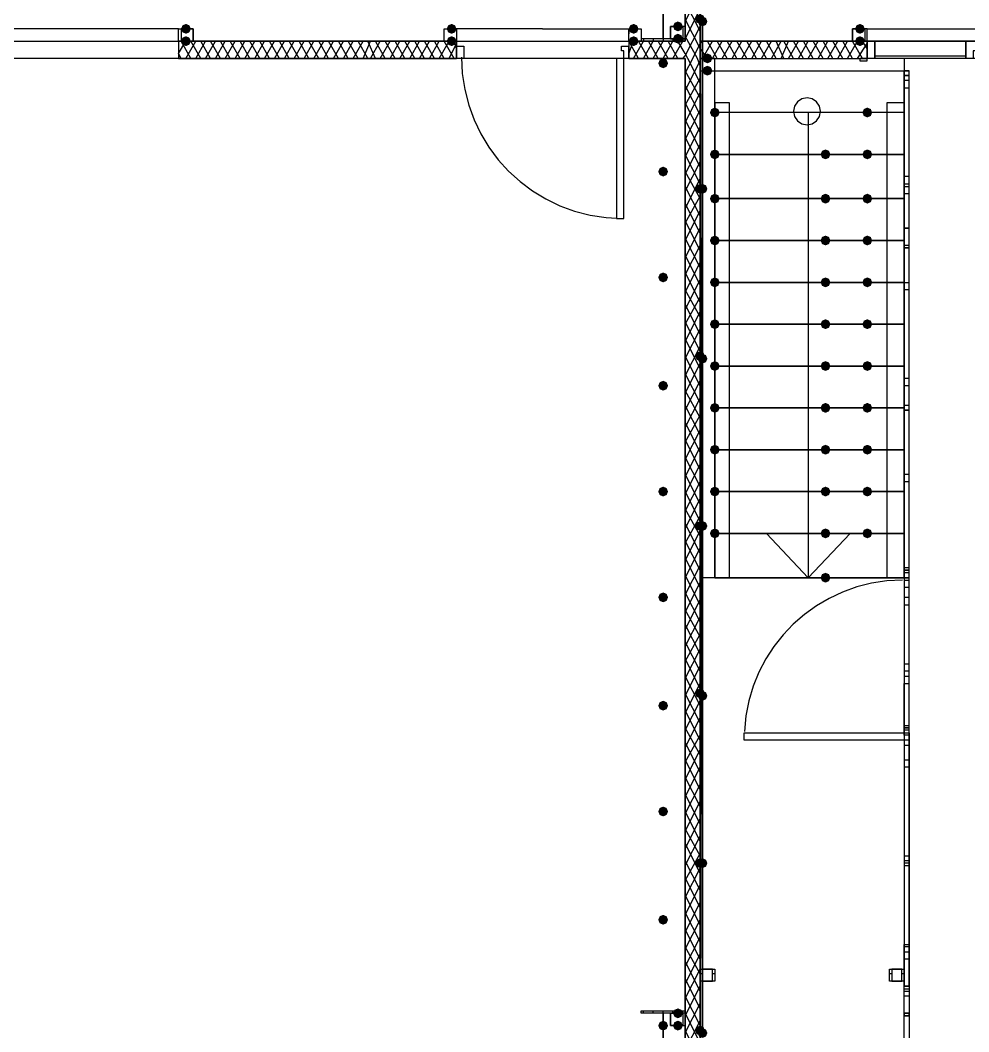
# Model space of a CAD drawing. Header units: millimetres. Extents: x 0 to 420, y 0 to 297.
# Drawn here: x 227.1 to 243.43, y 123.3 to 140.69 of the extents above; entities that cross this region are included whole.
import ezdxf

# ---------------------------------------------------------------- set-up
doc = ezdxf.new("R2010")
doc.units = ezdxf.units.MM
doc.layers.get('0').update_dxf_attribs({"linetype": 'CONTINUOUS'})

msp = doc.modelspace()

# ---------------------------------------------------------------- hatches: boundary and pattern name
at = {"true_color": 0x0000fe}
for points in [[(238.887, 140.716), (238.862129, 140.656204), (238.802333, 140.631333), (238.742538, 140.656204), (238.717667, 140.716), (238.742537, 140.775796), (238.802333, 140.800667), (238.862129, 140.775796)], [(238.929333, 140.673667), (238.904463, 140.613871), (238.844667, 140.589), (238.784871, 140.613871), (238.76, 140.673667), (238.784871, 140.733462), (238.844667, 140.758333), (238.904462, 140.733463)], [(238.929333, 140.673667), (238.904463, 140.613871), (238.844667, 140.589), (238.784871, 140.613871), (238.76, 140.673667), (238.784871, 140.733462), (238.844667, 140.758333), (238.904462, 140.733463)], [(239.141, 139.107333), (239.116129, 139.047537), (239.056333, 139.022667), (238.996538, 139.047537), (238.971667, 139.107333), (238.996537, 139.167129), (239.056333, 139.192), (239.116129, 139.167129)], [(239.141, 139.107333), (239.116129, 139.047537), (239.056333, 139.022667), (238.996538, 139.047537), (238.971667, 139.107333), (238.996537, 139.167129), (239.056333, 139.192), (239.116129, 139.167129)], [(241.765667, 139.107333), (241.740796, 139.047537), (241.681, 139.022667), (241.621204, 139.047537), (241.596333, 139.107333), (241.621204, 139.167129), (241.681, 139.192), (241.740796, 139.167129)], [(239.141, 138.387667), (239.116129, 138.327871), (239.056333, 138.303), (238.996538, 138.327871), (238.971667, 138.387667), (238.996537, 138.447462), (239.056333, 138.472333), (239.116129, 138.447463)], [(239.141, 138.387667), (239.116129, 138.327871), (239.056333, 138.303), (238.996538, 138.327871), (238.971667, 138.387667), (238.996537, 138.447462), (239.056333, 138.472333), (239.116129, 138.447463)], [(241.046, 138.387667), (241.021129, 138.327871), (240.961333, 138.303), (240.901538, 138.327871), (240.876667, 138.387667), (240.901537, 138.447462), (240.961333, 138.472333), (241.021129, 138.447463)], [(241.765667, 138.387667), (241.740796, 138.327871), (241.681, 138.303), (241.621204, 138.327871), (241.596333, 138.387667), (241.621204, 138.447462), (241.681, 138.472333), (241.740796, 138.447463)], [(238.887, 137.795), (238.862129, 137.735204), (238.802333, 137.710333), (238.742538, 137.735204), (238.717667, 137.795), (238.742537, 137.854796), (238.802333, 137.879667), (238.862129, 137.854796)], [(238.929333, 137.795), (238.904463, 137.735204), (238.844667, 137.710333), (238.784871, 137.735204), (238.76, 137.795), (238.784871, 137.854796), (238.844667, 137.879667), (238.904462, 137.854796)], [(239.141, 137.625667), (239.116129, 137.565871), (239.056333, 137.541), (238.996538, 137.565871), (238.971667, 137.625667), (238.996537, 137.685462), (239.056333, 137.710333), (239.116129, 137.685463)], [(239.141, 137.625667), (239.116129, 137.565871), (239.056333, 137.541), (238.996538, 137.565871), (238.971667, 137.625667), (238.996537, 137.685462), (239.056333, 137.710333), (239.116129, 137.685463)], [(241.046, 137.625667), (241.021129, 137.565871), (240.961333, 137.541), (240.901538, 137.565871), (240.876667, 137.625667), (240.901537, 137.685462), (240.961333, 137.710333), (241.021129, 137.685463)], [(241.765667, 137.625667), (241.740796, 137.565871), (241.681, 137.541), (241.621204, 137.565871), (241.596333, 137.625667), (241.621204, 137.685462), (241.681, 137.710333), (241.740796, 137.685463)], [(239.141, 136.906), (239.116129, 136.846204), (239.056333, 136.821333), (238.996538, 136.846204), (238.971667, 136.906), (238.996537, 136.965796), (239.056333, 136.990667), (239.116129, 136.965796)], [(239.141, 136.906), (239.116129, 136.846204), (239.056333, 136.821333), (238.996538, 136.846204), (238.971667, 136.906), (238.996537, 136.965796), (239.056333, 136.990667), (239.116129, 136.965796)], [(241.046, 136.906), (241.021129, 136.846204), (240.961333, 136.821333), (240.901538, 136.846204), (240.876667, 136.906), (240.901537, 136.965796), (240.961333, 136.990667), (241.021129, 136.965796)], [(241.765667, 136.906), (241.740796, 136.846204), (241.681, 136.821333), (241.621204, 136.846204), (241.596333, 136.906), (241.621204, 136.965796), (241.681, 136.990667), (241.740796, 136.965796)], [(239.141, 136.186333), (239.116129, 136.126537), (239.056333, 136.101667), (238.996538, 136.126537), (238.971667, 136.186333), (238.996537, 136.246129), (239.056333, 136.271), (239.116129, 136.246129)], [(239.141, 136.186333), (239.116129, 136.126537), (239.056333, 136.101667), (238.996538, 136.126537), (238.971667, 136.186333), (238.996537, 136.246129), (239.056333, 136.271), (239.116129, 136.246129)], [(241.046, 136.186333), (241.021129, 136.126537), (240.961333, 136.101667), (240.901538, 136.126537), (240.876667, 136.186333), (240.901537, 136.246129), (240.961333, 136.271), (241.021129, 136.246129)], [(241.765667, 136.186333), (241.740796, 136.126537), (241.681, 136.101667), (241.621204, 136.126537), (241.596333, 136.186333), (241.621204, 136.246129), (241.681, 136.271), (241.740796, 136.246129)], [(239.141, 135.466667), (239.116129, 135.406871), (239.056333, 135.382), (238.996538, 135.406871), (238.971667, 135.466667), (238.996537, 135.526462), (239.056333, 135.551333), (239.116129, 135.526463)], [(239.141, 135.466667), (239.116129, 135.406871), (239.056333, 135.382), (238.996538, 135.406871), (238.971667, 135.466667), (238.996537, 135.526462), (239.056333, 135.551333), (239.116129, 135.526463)], [(241.046, 135.466667), (241.021129, 135.406871), (240.961333, 135.382), (240.901538, 135.406871), (240.876667, 135.466667), (240.901537, 135.526462), (240.961333, 135.551333), (241.021129, 135.526463)], [(241.765667, 135.466667), (241.740796, 135.406871), (241.681, 135.382), (241.621204, 135.406871), (241.596333, 135.466667), (241.621204, 135.526462), (241.681, 135.551333), (241.740796, 135.526463)], [(238.887, 134.916333), (238.862129, 134.856537), (238.802333, 134.831667), (238.742538, 134.856537), (238.717667, 134.916333), (238.742537, 134.976129), (238.802333, 135.001), (238.862129, 134.976129)], [(238.929333, 134.874), (238.904463, 134.814204), (238.844667, 134.789333), (238.784871, 134.814204), (238.76, 134.874), (238.784871, 134.933796), (238.844667, 134.958667), (238.904462, 134.933796)], [(239.141, 134.747), (239.116129, 134.687204), (239.056333, 134.662333), (238.996538, 134.687204), (238.971667, 134.747), (238.996537, 134.806796), (239.056333, 134.831667), (239.116129, 134.806796)], [(239.141, 134.747), (239.116129, 134.687204), (239.056333, 134.662333), (238.996538, 134.687204), (238.971667, 134.747), (238.996537, 134.806796), (239.056333, 134.831667), (239.116129, 134.806796)], [(241.046, 134.747), (241.021129, 134.687204), (240.961333, 134.662333), (240.901538, 134.687204), (240.876667, 134.747), (240.901537, 134.806796), (240.961333, 134.831667), (241.021129, 134.806796)], [(241.765667, 134.747), (241.740796, 134.687204), (241.681, 134.662333), (241.621204, 134.687204), (241.596333, 134.747), (241.621204, 134.806796), (241.681, 134.831667), (241.740796, 134.806796)], [(239.141, 134.027333), (239.116129, 133.967537), (239.056333, 133.942667), (238.996538, 133.967537), (238.971667, 134.027333), (238.996537, 134.087129), (239.056333, 134.112), (239.116129, 134.087129)], [(239.141, 134.027333), (239.116129, 133.967537), (239.056333, 133.942667), (238.996538, 133.967537), (238.971667, 134.027333), (238.996537, 134.087129), (239.056333, 134.112), (239.116129, 134.087129)], [(241.046, 134.027333), (241.021129, 133.967537), (240.961333, 133.942667), (240.901538, 133.967537), (240.876667, 134.027333), (240.901537, 134.087129), (240.961333, 134.112), (241.021129, 134.087129)], [(241.765667, 134.027333), (241.740796, 133.967537), (241.681, 133.942667), (241.621204, 133.967537), (241.596333, 134.027333), (241.621204, 134.087129), (241.681, 134.112), (241.740796, 134.087129)], [(239.141, 133.307667), (239.116129, 133.247871), (239.056333, 133.223), (238.996538, 133.247871), (238.971667, 133.307667), (238.996537, 133.367462), (239.056333, 133.392333), (239.116129, 133.367463)], [(239.141, 133.307667), (239.116129, 133.247871), (239.056333, 133.223), (238.996538, 133.247871), (238.971667, 133.307667), (238.996537, 133.367462), (239.056333, 133.392333), (239.116129, 133.367463)], [(241.046, 133.307667), (241.021129, 133.247871), (240.961333, 133.223), (240.901538, 133.247871), (240.876667, 133.307667), (240.901537, 133.367462), (240.961333, 133.392333), (241.021129, 133.367463)], [(241.765667, 133.307667), (241.740796, 133.247871), (241.681, 133.223), (241.621204, 133.247871), (241.596333, 133.307667), (241.621204, 133.367462), (241.681, 133.392333), (241.740796, 133.367463)], [(239.141, 132.588), (239.116129, 132.528204), (239.056333, 132.503333), (238.996538, 132.528204), (238.971667, 132.588), (238.996537, 132.647796), (239.056333, 132.672667), (239.116129, 132.647796)], [(239.141, 132.588), (239.116129, 132.528204), (239.056333, 132.503333), (238.996538, 132.528204), (238.971667, 132.588), (238.996537, 132.647796), (239.056333, 132.672667), (239.116129, 132.647796)], [(241.046, 132.588), (241.021129, 132.528204), (240.961333, 132.503333), (240.901538, 132.528204), (240.876667, 132.588), (240.901537, 132.647796), (240.961333, 132.672667), (241.021129, 132.647796)], [(241.765667, 132.588), (241.740796, 132.528204), (241.681, 132.503333), (241.621204, 132.528204), (241.596333, 132.588), (241.621204, 132.647796), (241.681, 132.672667), (241.740796, 132.647796)], [(238.887, 131.995333), (238.862129, 131.935537), (238.802333, 131.910667), (238.742538, 131.935537), (238.717667, 131.995333), (238.742537, 132.055129), (238.802333, 132.08), (238.862129, 132.055129)], [(238.929333, 131.995333), (238.904463, 131.935537), (238.844667, 131.910667), (238.784871, 131.935537), (238.76, 131.995333), (238.784871, 132.055129), (238.844667, 132.08), (238.904462, 132.055129)], [(239.141, 131.868333), (239.116129, 131.808538), (239.056333, 131.783667), (238.996538, 131.808538), (238.971667, 131.868333), (238.996537, 131.928129), (239.056333, 131.953), (239.116129, 131.928129)], [(239.141, 131.868333), (239.116129, 131.808538), (239.056333, 131.783667), (238.996538, 131.808538), (238.971667, 131.868333), (238.996537, 131.928129), (239.056333, 131.953), (239.116129, 131.928129)], [(241.046, 131.868333), (241.021129, 131.808538), (240.961333, 131.783667), (240.901538, 131.808538), (240.876667, 131.868333), (240.901537, 131.928129), (240.961333, 131.953), (241.021129, 131.928129)], [(241.765667, 131.868333), (241.740796, 131.808538), (241.681, 131.783667), (241.621204, 131.808538), (241.596333, 131.868333), (241.621204, 131.928129), (241.681, 131.953), (241.740796, 131.928129)], [(241.046, 131.106333), (241.021129, 131.046537), (240.961333, 131.021667), (240.901538, 131.046537), (240.876667, 131.106333), (240.901537, 131.166129), (240.961333, 131.191), (241.021129, 131.166129)], [(238.887, 129.116667), (238.862129, 129.056871), (238.802333, 129.032), (238.742538, 129.056871), (238.717667, 129.116667), (238.742537, 129.176462), (238.802333, 129.201333), (238.862129, 129.176463)], [(238.929333, 129.074333), (238.904463, 129.014537), (238.844667, 128.989667), (238.784871, 129.014537), (238.76, 129.074333), (238.784871, 129.134129), (238.844667, 129.159), (238.904462, 129.134129)], [(238.887, 126.195667), (238.862129, 126.135871), (238.802333, 126.111), (238.742538, 126.135871), (238.717667, 126.195667), (238.742537, 126.255462), (238.802333, 126.280333), (238.862129, 126.255463)], [(238.929333, 126.195667), (238.904463, 126.135871), (238.844667, 126.111), (238.784871, 126.135871), (238.76, 126.195667), (238.784871, 126.255462), (238.844667, 126.280333), (238.904462, 126.255463)], [(238.887, 123.317), (238.862129, 123.257204), (238.802333, 123.232333), (238.742538, 123.257204), (238.717667, 123.317), (238.742537, 123.376796), (238.802333, 123.401667), (238.862129, 123.376796)], [(238.929333, 123.274667), (238.904463, 123.214871), (238.844667, 123.19), (238.784871, 123.214871), (238.76, 123.274667), (238.784871, 123.334462), (238.844667, 123.359333), (238.904462, 123.334463)], [(238.929333, 123.274667), (238.904463, 123.214871), (238.844667, 123.19), (238.784871, 123.214871), (238.76, 123.274667), (238.784871, 123.334462), (238.844667, 123.359333), (238.904462, 123.334463)]]:
    msp.add_hatch(color=0, dxfattribs=at).paths.add_polyline_path(points, flags=0)
at = {"true_color": 0x000007}
for points in [[(230.039333, 140.546667), (230.014463, 140.486871), (229.954667, 140.462), (229.894871, 140.486871), (229.87, 140.546667), (229.894871, 140.606462), (229.954667, 140.631333), (230.014462, 140.606463)], [(234.611333, 140.546667), (234.586463, 140.486871), (234.526667, 140.462), (234.466871, 140.486871), (234.442, 140.546667), (234.466871, 140.606462), (234.526667, 140.631333), (234.586462, 140.606463)], [(237.744, 140.546667), (237.719129, 140.486871), (237.659333, 140.462), (237.599538, 140.486871), (237.574667, 140.546667), (237.599537, 140.606462), (237.659333, 140.631333), (237.719129, 140.606463)], [(238.506, 140.589), (238.481129, 140.529204), (238.421333, 140.504333), (238.361538, 140.529204), (238.336667, 140.589), (238.361537, 140.648796), (238.421333, 140.673667), (238.481129, 140.648796)], [(241.638667, 140.546667), (241.613796, 140.486871), (241.554, 140.462), (241.494204, 140.486871), (241.469333, 140.546667), (241.494204, 140.606462), (241.554, 140.631333), (241.613796, 140.606463)], [(230.039333, 140.335), (230.014463, 140.275204), (229.954667, 140.250333), (229.894871, 140.275204), (229.87, 140.335), (229.894871, 140.394796), (229.954667, 140.419667), (230.014462, 140.394796)], [(234.611333, 140.335), (234.586463, 140.275204), (234.526667, 140.250333), (234.466871, 140.275204), (234.442, 140.335), (234.466871, 140.394796), (234.526667, 140.419667), (234.586462, 140.394796)], [(237.744, 140.335), (237.719129, 140.275204), (237.659333, 140.250333), (237.599538, 140.275204), (237.574667, 140.335), (237.599537, 140.394796), (237.659333, 140.419667), (237.719129, 140.394796)], [(238.506, 140.377333), (238.481129, 140.317537), (238.421333, 140.292667), (238.361538, 140.317537), (238.336667, 140.377333), (238.361537, 140.437129), (238.421333, 140.462), (238.481129, 140.437129)], [(241.638667, 140.335), (241.613796, 140.275204), (241.554, 140.250333), (241.494204, 140.275204), (241.469333, 140.335), (241.494204, 140.394796), (241.554, 140.419667), (241.613796, 140.394796)], [(239.014, 140.038667), (238.989129, 139.978871), (238.929333, 139.954), (238.869538, 139.978871), (238.844667, 140.038667), (238.869537, 140.098462), (238.929333, 140.123333), (238.989129, 140.098463)], [(238.252, 139.954), (238.227129, 139.894204), (238.167333, 139.869333), (238.107537, 139.894204), (238.082667, 139.954), (238.107537, 140.013796), (238.167333, 140.038667), (238.227129, 140.013796)], [(239.014, 139.827), (238.989129, 139.767204), (238.929333, 139.742333), (238.869538, 139.767204), (238.844667, 139.827), (238.869537, 139.886796), (238.929333, 139.911667), (238.989129, 139.886796)], [(238.252, 138.091333), (238.227129, 138.031537), (238.167333, 138.006667), (238.107537, 138.031537), (238.082667, 138.091333), (238.107537, 138.151129), (238.167333, 138.176), (238.227129, 138.151129)], [(238.252, 136.271), (238.227129, 136.211204), (238.167333, 136.186333), (238.107537, 136.211204), (238.082667, 136.271), (238.107537, 136.330796), (238.167333, 136.355667), (238.227129, 136.330796)], [(238.252, 134.408333), (238.227129, 134.348537), (238.167333, 134.323667), (238.107537, 134.348537), (238.082667, 134.408333), (238.107537, 134.468129), (238.167333, 134.493), (238.227129, 134.468129)], [(238.252, 132.588), (238.227129, 132.528204), (238.167333, 132.503333), (238.107537, 132.528204), (238.082667, 132.588), (238.107537, 132.647796), (238.167333, 132.672667), (238.227129, 132.647796)], [(238.252, 130.767667), (238.227129, 130.707871), (238.167333, 130.683), (238.107537, 130.707871), (238.082667, 130.767667), (238.107537, 130.827462), (238.167333, 130.852333), (238.227129, 130.827463)], [(238.252, 128.905), (238.227129, 128.845204), (238.167333, 128.820333), (238.107537, 128.845204), (238.082667, 128.905), (238.107537, 128.964796), (238.167333, 128.989667), (238.227129, 128.964796)], [(238.252, 127.084667), (238.227129, 127.024871), (238.167333, 127), (238.107537, 127.024871), (238.082667, 127.084667), (238.107537, 127.144462), (238.167333, 127.169333), (238.227129, 127.144463)], [(238.252, 125.222), (238.227129, 125.162204), (238.167333, 125.137333), (238.107537, 125.162204), (238.082667, 125.222), (238.107537, 125.281796), (238.167333, 125.306667), (238.227129, 125.281796)], [(238.506, 123.613333), (238.481129, 123.553538), (238.421333, 123.528667), (238.361538, 123.553538), (238.336667, 123.613333), (238.361537, 123.673129), (238.421333, 123.698), (238.481129, 123.673129)], [(238.252, 123.401667), (238.227129, 123.341871), (238.167333, 123.317), (238.107537, 123.341871), (238.082667, 123.401667), (238.107537, 123.461462), (238.167333, 123.486333), (238.227129, 123.461463)], [(238.506, 123.401667), (238.481129, 123.341871), (238.421333, 123.317), (238.361538, 123.341871), (238.336667, 123.401667), (238.361537, 123.461462), (238.421333, 123.486333), (238.481129, 123.461463)]]:
    msp.add_hatch(color=0, dxfattribs=at).paths.add_polyline_path(points, flags=0)
h = msp.add_hatch(color=0, dxfattribs=at)
h.paths.add_polyline_path([(238.844667, 140.673667), (238.802333, 140.673667), (238.844667, 123.317)], flags=0)
h.paths.add_polyline_path([(238.802333, 140.673667), (238.844667, 123.317), (238.802333, 123.317)], flags=0)

# ---------------------------------------------------------------- linework, layer by layer
at = {"color": 0, "true_color": 0x000008}
for points in [[(254.889, 187.409667), (238.802333, 187.409667), (238.802333, 140.335), (254.889, 140.335)], [(238.802333, 105.537), (254.889, 105.537), (254.889, 140.038667), (242.316, 140.038667), (242.316, 131.106333), (238.802333, 131.106333)]]:
    msp.add_lwpolyline(points, close=True, dxfattribs=at)
at = {"color": 0, "true_color": 0x000007}
for points in [[(238.802333, 140.335), (238.802333, 158.665333)], [(238.548333, 151.468667), (238.548333, 140.335)], [(238.548333, 140.673667), (238.802333, 141.181667)], [(238.167333, 141.054667), (238.167333, 140.335)], [(238.802333, 140.504333), (238.548333, 141.012333)], [(238.548333, 140.377333), (238.802333, 140.885333)], [(238.802333, 140.208), (238.548333, 140.716)], [(238.548333, 140.081), (238.802333, 140.589)], [(238.844667, 123.317), (238.844667, 140.673667), (238.844667, 123.317), (238.802333, 140.673667)], [(227.668667, 140.546667), (225.509667, 140.546667), (225.509667, 140.462)], [(225.509667, 140.462), (225.509667, 140.335), (227.668667, 140.335)], [(229.827667, 140.462), (229.827667, 140.546667), (227.668667, 140.546667)], [(227.668667, 140.335), (229.827667, 140.335), (229.827667, 140.462)], [(236.093, 140.546667), (234.611333, 140.546667), (234.611333, 140.462)], [(234.611333, 140.462), (234.611333, 140.335), (236.093, 140.335)], [(236.093, 140.546667), (237.574667, 140.546667), (237.786333, 140.546667), (237.786333, 140.335), (237.574667, 140.335), (237.574667, 140.546667), (237.786333, 140.546667), (237.786333, 140.335), (237.574667, 140.335), (237.574667, 140.546667), (237.574667, 140.462)], [(236.093, 140.335), (237.574667, 140.335), (237.574667, 140.462)], [(238.76, 140.038667), (238.548333, 140.419667)], [(241.681, 140.462), (241.681, 140.546667), (246.845667, 140.546667)], [(246.845667, 140.335), (241.681, 140.335), (241.681, 140.462)], [(229.827667, 140.123333), (229.954667, 140.335)], [(229.827667, 140.335), (229.827667, 140.038667)], [(229.827667, 140.335), (229.827667, 140.038667)], [(234.611333, 140.335), (229.827667, 140.335)], [(230.039333, 140.038667), (229.87, 140.335)], [(229.954667, 140.038667), (230.124, 140.335)], [(230.208667, 140.038667), (230.039333, 140.335)], [(230.124, 140.038667), (230.293333, 140.335)], [(230.378, 140.038667), (230.208667, 140.335)], [(230.293333, 140.038667), (230.462667, 140.335)], [(230.547333, 140.038667), (230.378, 140.335)], [(230.462667, 140.038667), (230.632, 140.335)], [(230.716667, 140.038667), (230.547333, 140.335)], [(230.632, 140.038667), (230.801333, 140.335)], [(230.886, 140.038667), (230.716667, 140.335)], [(230.801333, 140.038667), (230.970667, 140.335)], [(231.055333, 140.038667), (230.886, 140.335)], [(230.970667, 140.038667), (231.14, 140.335)], [(231.224667, 140.038667), (231.055333, 140.335)], [(231.14, 140.038667), (231.309333, 140.335)], [(231.394, 140.038667), (231.224667, 140.335)], [(231.309333, 140.038667), (231.478667, 140.335)], [(231.563333, 140.038667), (231.394, 140.335)], [(231.478667, 140.038667), (231.648, 140.335)], [(231.732667, 140.038667), (231.563333, 140.335)], [(231.648, 140.038667), (231.817333, 140.335)], [(231.902, 140.038667), (231.732667, 140.335)], [(231.817333, 140.038667), (231.986667, 140.335)], [(232.071333, 140.038667), (231.902, 140.335)], [(231.986667, 140.038667), (232.156, 140.335)], [(232.240667, 140.038667), (232.071333, 140.335)], [(232.156, 140.038667), (232.325333, 140.335)], [(232.41, 140.038667), (232.240667, 140.335)], [(232.325333, 140.038667), (232.494667, 140.335)], [(232.579333, 140.038667), (232.41, 140.335)], [(232.494667, 140.038667), (232.664, 140.335)], [(232.748667, 140.038667), (232.579333, 140.335)], [(232.664, 140.038667), (232.833333, 140.335)], [(232.918, 140.038667), (232.748667, 140.335)], [(232.833333, 140.038667), (233.002667, 140.335)], [(233.087333, 140.038667), (232.918, 140.335)], [(233.002667, 140.038667), (233.129667, 140.335)], [(233.214333, 140.038667), (233.087333, 140.335)], [(233.129667, 140.038667), (233.299, 140.335)], [(233.383667, 140.038667), (233.214333, 140.335)], [(233.299, 140.038667), (233.468333, 140.335)], [(233.553, 140.038667), (233.383667, 140.335)], [(233.468333, 140.038667), (233.637667, 140.335)], [(233.722333, 140.038667), (233.553, 140.335)], [(233.637667, 140.038667), (233.807, 140.335)], [(233.891667, 140.038667), (233.722333, 140.335)], [(233.807, 140.038667), (233.976333, 140.335)], [(234.061, 140.038667), (233.891667, 140.335)], [(233.976333, 140.038667), (234.145667, 140.335)], [(234.230333, 140.038667), (234.061, 140.335)], [(234.145667, 140.038667), (234.315, 140.335)], [(234.399667, 140.038667), (234.230333, 140.335)], [(234.315, 140.038667), (234.484333, 140.335)], [(234.569, 140.038667), (234.399667, 140.335)], [(234.484333, 140.038667), (234.611333, 140.292667)], [(234.611333, 140.208), (234.569, 140.335)], [(234.611333, 140.335), (234.611333, 140.250333), (234.611333, 140.038667)], [(234.611333, 140.335), (234.611333, 140.250333)], [(237.574667, 140.123333), (237.659333, 140.335)], [(237.744, 140.038667), (237.574667, 140.335)], [(237.574667, 140.335), (237.574667, 140.250333), (237.574667, 140.038667)], [(237.574667, 140.335), (237.574667, 140.250333)], [(238.548333, 140.335), (237.574667, 140.335)], [(237.659333, 140.038667), (237.828667, 140.335)], [(237.913333, 140.038667), (237.744, 140.335)], [(237.828667, 140.377333), (237.828667, 140.335)], [(237.828667, 140.038667), (237.998, 140.335)], [(238.082667, 140.038667), (237.913333, 140.335)], [(237.998, 140.377333), (237.998, 140.335)], [(237.998, 140.038667), (238.167333, 140.335)], [(238.252, 140.038667), (238.082667, 140.335)], [(238.167333, 140.038667), (238.336667, 140.335)], [(238.421333, 140.038667), (238.252, 140.335)], [(238.336667, 140.377333), (238.336667, 140.335)], [(238.336667, 140.038667), (238.506, 140.335)], [(238.548333, 140.123333), (238.421333, 140.335)], [(238.506, 140.377333), (238.506, 140.335)], [(238.675333, 140.038667), (238.802333, 140.292667)], [(238.802333, 140.292667), (238.844667, 140.335)], [(241.681, 140.335), (238.802333, 140.335)], [(238.844667, 140.038667), (239.014, 140.335)], [(239.098667, 140.038667), (238.929333, 140.335)], [(239.014, 140.038667), (239.183333, 140.335)], [(239.268, 140.038667), (239.098667, 140.335)], [(239.183333, 140.038667), (239.352667, 140.335)], [(239.437333, 140.038667), (239.268, 140.335)], [(239.352667, 140.038667), (239.522, 140.335)], [(239.606667, 140.038667), (239.437333, 140.335)], [(239.522, 140.038667), (239.691333, 140.335)], [(239.776, 140.038667), (239.606667, 140.335)], [(239.691333, 140.038667), (239.860667, 140.335)], [(239.945333, 140.038667), (239.776, 140.335)], [(239.860667, 140.038667), (240.03, 140.335)], [(240.114667, 140.038667), (239.945333, 140.335)], [(240.03, 140.038667), (240.199333, 140.335)], [(240.241667, 140.038667), (240.114667, 140.335)], [(240.199333, 140.038667), (240.326333, 140.335)], [(240.411, 140.038667), (240.241667, 140.335)], [(240.326333, 140.038667), (240.495667, 140.335)], [(240.580333, 140.038667), (240.411, 140.335)], [(240.495667, 140.038667), (240.665, 140.335)], [(240.749667, 140.038667), (240.580333, 140.335)], [(240.665, 140.038667), (240.834333, 140.335)], [(240.919, 140.038667), (240.749667, 140.335)], [(240.834333, 140.038667), (241.003667, 140.335)], [(241.088333, 140.038667), (240.919, 140.335)], [(241.003667, 140.038667), (241.173, 140.335)], [(241.257667, 140.038667), (241.088333, 140.335)], [(241.173, 140.038667), (241.342333, 140.335)], [(241.427, 140.038667), (241.257667, 140.335)], [(241.342333, 140.038667), (241.511667, 140.335)], [(241.596333, 140.038667), (241.427, 140.335)], [(241.511667, 140.038667), (241.681, 140.292667)], [(241.681, 140.335), (241.681, 140.038667), (241.554, 140.038667)], [(241.681, 140.208), (241.596333, 140.335)], [(243.374333, 140.335), (241.808, 140.335)], [(229.87, 140.038667), (229.827667, 140.123333)], [(237.574667, 140.038667), (237.574667, 140.081)], [(238.506, 140.038667), (238.548333, 140.081)], [(238.590667, 140.038667), (238.548333, 140.123333)], [(238.929333, 140.038667), (238.802333, 140.208)], [(241.808, 140.081), (243.374333, 140.081)], [(229.827667, 140.038667), (234.611333, 140.038667)], [(234.696, 140.059833), (234.710316, 139.776327), (234.752334, 139.501011), (234.820661, 139.235278), (234.913903, 138.980521), (235.030666, 138.738136), (235.169556, 138.509516), (235.32918, 138.296054), (235.508144, 138.099144), (235.705054, 137.92018), (235.918516, 137.760556), (236.147136, 137.621666), (236.389521, 137.504903), (236.644278, 137.411661), (236.910011, 137.343334), (237.185327, 137.301316), (237.468833, 137.287)], [(237.574667, 140.038667), (238.548333, 140.038667)], [(238.548333, 139.784667), (238.675333, 140.038667)], [(238.548333, 140.038667), (238.548333, 105.537)], [(238.548333, 139.488333), (238.802333, 139.996333)], [(238.802333, 139.615333), (238.590667, 140.038667)], [(238.802333, 139.911667), (238.76, 140.038667)], [(238.802333, 105.537), (238.802333, 140.038667)], [(238.802333, 140.038667), (241.681, 140.038667)], [(238.802333, 139.361333), (238.548333, 139.827)], [(242.316, 137.117667), (242.316, 139.827), (242.400667, 139.827)], [(242.400667, 139.827), (242.316, 139.827), (242.316, 139.742333)], [(242.316, 139.742333), (242.400667, 139.742333)], [(242.400667, 139.657667), (242.400667, 139.742333), (242.316, 139.742333), (242.316, 139.657667)], [(242.400667, 137.117667), (242.400667, 139.827)], [(242.400667, 139.742333), (242.400667, 139.827)], [(238.548333, 139.234333), (238.802333, 139.7)], [(238.802333, 139.065), (238.548333, 139.573)], [(242.400667, 139.657667), (242.316, 139.657667)], [(242.316, 139.657667), (242.316, 139.530667), (242.400667, 139.530667)], [(242.400667, 138.006667), (242.400667, 139.530667), (242.400667, 139.657667)], [(238.548333, 138.938), (238.802333, 139.446)], [(242.316, 139.530667), (242.316, 138.006667)], [(238.802333, 138.768667), (238.548333, 139.276667)], [(240.876667, 139.1285), (240.858369, 139.219129), (240.808471, 139.293138), (240.734463, 139.343036), (240.643833, 139.361333), (240.553204, 139.343036), (240.479195, 139.293138), (240.429297, 139.219129), (240.411, 139.1285)], [(238.548333, 138.641667), (238.802333, 139.149667)], [(242.316, 139.107333), (239.056333, 139.107333)], [(240.411, 139.1285), (240.429297, 139.037871), (240.479195, 138.963862), (240.553204, 138.913964), (240.643833, 138.895667), (240.734463, 138.913964), (240.808471, 138.963862), (240.858369, 139.037871), (240.876667, 139.1285)], [(240.665, 139.107333), (240.665, 138.387667), (240.665, 131.868333), (240.665, 131.106333), (241.384667, 131.868333)], [(238.802333, 138.472333), (238.548333, 138.980333)], [(238.548333, 138.345333), (238.802333, 138.853333)], [(238.802333, 138.176), (238.548333, 138.684)], [(238.548333, 138.049), (238.802333, 138.557)], [(238.802333, 137.879667), (238.548333, 138.387667)], [(242.316, 138.387667), (239.056333, 138.387667)], [(238.548333, 137.752667), (238.802333, 138.260667)], [(238.802333, 137.625667), (238.548333, 138.091333)], [(242.400667, 138.006667), (242.316, 138.006667)], [(242.316, 138.006667), (242.316, 137.879667), (242.400667, 137.879667)], [(242.400667, 129.286), (242.400667, 137.879667), (242.400667, 138.006667)], [(238.548333, 137.456333), (238.802333, 137.964333)], [(238.802333, 137.329333), (238.548333, 137.837333)], [(242.316, 137.879667), (242.316, 129.286), (242.400667, 129.286)], [(242.316, 137.837333), (242.400667, 137.837333)], [(238.548333, 137.202333), (238.802333, 137.668)], [(242.400667, 137.710333), (242.316, 137.710333)], [(238.802333, 137.033), (238.548333, 137.541)], [(242.316, 137.625667), (239.056333, 137.625667)], [(238.548333, 136.906), (238.802333, 137.414)], [(238.802333, 136.736667), (238.548333, 137.244667)], [(238.548333, 136.609667), (238.802333, 137.117667)], [(242.316, 137.117667), (242.400667, 137.117667), (242.316, 137.117667), (242.316, 124.756333)], [(242.400667, 124.756333), (242.400667, 137.117667)], [(238.802333, 136.440333), (238.548333, 136.948333)], [(238.548333, 136.313333), (238.802333, 136.821333)], [(242.316, 136.906), (239.056333, 136.906)], [(242.400667, 136.821333), (242.316, 136.821333)], [(242.400667, 136.821333), (242.316, 136.821333)], [(238.802333, 136.144), (238.548333, 136.652)], [(238.548333, 136.017), (238.802333, 136.525)], [(238.802333, 135.847667), (238.548333, 136.355667)], [(238.548333, 135.720667), (238.802333, 136.228667)], [(242.316, 136.186333), (239.056333, 136.186333)], [(242.316, 136.186333), (242.400667, 136.186333)], [(238.802333, 135.593667), (238.548333, 136.059333)], [(238.548333, 135.466667), (238.802333, 135.932333)], [(242.400667, 136.059333), (242.316, 136.059333)], [(238.802333, 135.297333), (238.548333, 135.805333)], [(238.548333, 135.170333), (238.802333, 135.678333)], [(238.802333, 135.001), (238.548333, 135.509)], [(238.548333, 134.874), (238.802333, 135.382)], [(242.316, 135.466667), (239.056333, 135.466667)], [(238.802333, 134.704667), (238.548333, 135.212667)], [(238.548333, 134.577667), (238.802333, 135.085667)], [(238.802333, 134.408333), (238.548333, 134.916333)], [(238.548333, 134.281333), (238.802333, 134.789333)], [(242.316, 134.747), (239.056333, 134.747)], [(238.802333, 134.112), (238.548333, 134.62)], [(242.316, 134.535333), (242.400667, 134.535333)], [(238.548333, 133.985), (238.802333, 134.493)], [(238.802333, 133.858), (238.548333, 134.323667)], [(242.400667, 134.408333), (242.316, 134.408333)], [(238.548333, 133.688667), (238.802333, 134.196667)], [(238.802333, 133.561667), (238.548333, 134.069667)], [(242.316, 134.027333), (239.056333, 134.027333)], [(242.400667, 134.069667), (242.316, 134.069667)], [(242.400667, 134.069667), (242.316, 134.069667)], [(242.400667, 134.069667), (242.316, 134.069667)], [(242.400667, 134.069667), (242.316, 134.069667)], [(242.316, 133.985), (242.400667, 133.985)], [(242.316, 133.985), (242.400667, 133.985)], [(238.548333, 133.434667), (238.802333, 133.900333)], [(238.802333, 133.265333), (238.548333, 133.773333)], [(238.548333, 133.138333), (238.802333, 133.646333)], [(238.802333, 132.969), (238.548333, 133.477)], [(238.548333, 132.842), (238.802333, 133.35)], [(242.316, 133.307667), (239.056333, 133.307667)], [(238.802333, 132.672667), (238.548333, 133.180667)], [(238.548333, 132.545667), (238.802333, 133.053667)], [(238.802333, 132.376333), (238.548333, 132.884333)], [(238.548333, 132.249333), (238.802333, 132.757333)], [(242.316, 132.884333), (242.400667, 132.884333)], [(242.400667, 132.757333), (242.316, 132.757333)], [(238.802333, 132.08), (238.548333, 132.588)], [(242.316, 132.588), (239.056333, 132.588)], [(238.548333, 131.953), (238.802333, 132.461)], [(238.802333, 131.826), (238.548333, 132.291667)], [(238.548333, 131.699), (238.802333, 132.164667)], [(238.802333, 131.529667), (238.548333, 132.037667)], [(238.548333, 131.402667), (238.802333, 131.910667)], [(238.802333, 131.233333), (238.548333, 131.741333)], [(242.316, 131.868333), (239.056333, 131.868333)], [(240.665, 131.106333), (239.945333, 131.868333)], [(238.548333, 131.106333), (238.802333, 131.614333)], [(238.802333, 130.937), (238.548333, 131.445)], [(238.548333, 130.81), (238.802333, 131.318)], [(242.400667, 131.275667), (242.316, 131.275667)], [(242.400667, 131.275667), (242.316, 131.275667)], [(242.400667, 131.275667), (242.316, 131.275667)], [(242.316, 131.233333), (242.400667, 131.233333)], [(242.400667, 131.191), (242.316, 131.191)], [(238.802333, 130.640667), (238.548333, 131.148667)], [(238.548333, 130.513667), (238.802333, 131.021667)], [(242.284624, 131.063981), (242.015231, 131.049821), (241.753187, 131.010191), (241.499762, 130.946306), (241.256225, 130.859384), (241.023847, 130.750639), (240.803897, 130.621288), (240.597646, 130.472548), (240.406363, 130.305633), (240.231319, 130.121761), (240.073782, 129.922147), (239.935025, 129.708008), (239.816315, 129.480558), (239.718924, 129.241016), (239.64412, 128.990596), (239.593175, 128.730515), (239.567358, 128.461988)], [(242.316, 131.106333), (242.400667, 131.106333)], [(242.316, 131.106333), (242.400667, 131.106333)], [(242.316, 131.064), (242.400667, 131.064)], [(238.802333, 130.344333), (238.548333, 130.852333)], [(242.400667, 130.937), (242.316, 130.937)], [(238.548333, 130.217333), (238.802333, 130.725333)], [(242.400667, 128.566333), (242.400667, 130.640667), (242.400667, 130.767667), (242.316, 130.767667), (242.316, 130.640667), (242.400667, 130.640667)], [(238.802333, 130.090333), (238.548333, 130.556)], [(242.316, 130.640667), (242.316, 128.566333), (242.400667, 128.566333)], [(238.548333, 129.921), (238.802333, 130.429)], [(238.802333, 129.794), (238.548333, 130.302)], [(238.548333, 129.667), (238.802333, 130.132667)], [(238.802333, 129.497667), (238.548333, 130.005667)], [(238.548333, 129.370667), (238.802333, 129.878667)], [(238.802333, 129.201333), (238.548333, 129.709333)], [(242.316, 129.624667), (242.400667, 129.624667)], [(238.548333, 129.074333), (238.802333, 129.582333)], [(242.400667, 129.497667), (242.316, 129.497667)], [(238.802333, 128.905), (238.548333, 129.413)], [(238.548333, 128.778), (238.802333, 129.286)], [(242.316, 129.413), (242.400667, 129.413)], [(242.400667, 128.397), (242.316, 128.397), (242.316, 128.524), (242.316, 129.286)], [(242.316, 128.524), (242.400667, 128.524), (242.400667, 129.286)], [(238.802333, 128.608667), (238.548333, 129.116667)], [(238.548333, 128.481667), (238.802333, 128.989667)], [(238.802333, 128.312333), (238.548333, 128.820333)], [(238.548333, 128.185333), (238.802333, 128.693333)], [(238.802333, 128.058333), (238.548333, 128.524)], [(242.316, 128.566333), (242.400667, 128.566333)], [(242.400667, 128.524), (242.316, 128.524)], [(242.400667, 128.481667), (242.316, 128.481667)], [(242.400667, 128.481667), (242.316, 128.481667)], [(242.316, 128.439333), (242.400667, 128.439333)], [(242.316, 128.439333), (242.316, 124.079)], [(242.316, 128.439333), (242.400667, 128.439333), (242.400667, 124.079)], [(242.400667, 128.397), (242.400667, 128.524)], [(238.548333, 127.931333), (238.802333, 128.397)], [(238.802333, 127.762), (238.548333, 128.27)], [(238.548333, 127.635), (238.802333, 128.143)], [(238.802333, 127.465667), (238.548333, 127.973667)], [(242.316, 127.973667), (242.400667, 127.973667)], [(238.548333, 127.338667), (238.802333, 127.846667)], [(242.400667, 127.846667), (242.316, 127.846667)], [(238.802333, 127.169333), (238.548333, 127.677333)], [(238.548333, 127.042333), (238.802333, 127.550333)], [(238.802333, 126.873), (238.548333, 127.381)], [(238.548333, 126.746), (238.802333, 127.254)], [(238.802333, 126.576667), (238.548333, 127.084667)], [(238.548333, 126.449667), (238.802333, 126.957667)], [(238.802333, 126.322667), (238.548333, 126.788333)], [(238.548333, 126.153333), (238.802333, 126.661333)], [(238.802333, 126.026333), (238.548333, 126.534333)], [(238.548333, 125.899333), (238.802333, 126.365)], [(242.316, 126.322667), (242.400667, 126.322667)], [(238.802333, 125.73), (238.548333, 126.238)], [(242.400667, 126.195667), (242.316, 126.195667)], [(238.548333, 125.603), (238.802333, 126.111)], [(238.802333, 125.433667), (238.548333, 125.941667)], [(238.548333, 125.306667), (238.802333, 125.814667)], [(238.802333, 125.137333), (238.548333, 125.645333)], [(238.548333, 125.010333), (238.802333, 125.518333)], [(238.802333, 124.841), (238.548333, 125.349)], [(238.548333, 124.714), (238.802333, 125.222)], [(238.802333, 124.544667), (238.548333, 125.052667)], [(238.548333, 124.417667), (238.802333, 124.925667)], [(238.802333, 124.290667), (238.548333, 124.756333)], [(242.400667, 124.079), (242.316, 124.079), (242.316, 124.756333), (242.316, 124.798667)], [(242.316, 124.798667), (242.400667, 124.798667), (242.400667, 124.756333), (242.316, 124.756333)], [(242.400667, 124.079), (242.400667, 124.756333)], [(238.548333, 124.121333), (238.802333, 124.629333)], [(242.316, 124.671667), (242.400667, 124.671667)], [(238.802333, 123.994333), (238.548333, 124.502333)], [(242.400667, 124.544667), (242.316, 124.544667)], [(238.548333, 123.867333), (238.802333, 124.375333)], [(238.844667, 124.290667), (238.802333, 124.290667)], [(239.056333, 124.290667), (239.014, 124.290667)], [(242.104333, 124.290667), (242.062, 124.290667)], [(242.316, 124.290667), (242.273667, 124.290667)], [(238.802333, 123.698), (238.548333, 124.206)], [(238.548333, 123.571), (238.802333, 124.079)], [(242.400667, 124.079), (242.316, 124.079)], [(238.802333, 123.401667), (238.548333, 123.909667)], [(242.316, 124.036667), (242.400667, 124.036667)], [(242.316, 122.174), (242.316, 123.994333)], [(242.316, 123.994333), (242.400667, 123.994333), (242.400667, 122.174), (242.316, 122.174)], [(242.400667, 123.909667), (242.316, 123.909667)], [(238.548333, 123.274667), (238.802333, 123.782667)], [(237.828667, 123.613333), (237.828667, 123.655667)], [(237.998, 123.613333), (237.998, 123.655667)], [(238.167333, 122.936), (238.167333, 123.655667)], [(238.336667, 123.613333), (238.336667, 123.655667)], [(238.506, 123.613333), (238.506, 123.655667)], [(238.802333, 123.105333), (238.548333, 123.613333)], [(242.316, 123.613333), (242.400667, 123.613333), (242.316, 123.613333), (242.316, 123.571), (242.400667, 123.571), (242.400667, 123.613333)], [(242.400667, 123.613333), (242.316, 123.613333)], [(238.548333, 122.978333), (238.802333, 123.486333)], [(238.802333, 122.809), (238.548333, 123.317)]]:
    msp.add_lwpolyline(points, dxfattribs=at)
for points in [[(220.937667, 151.468667), (220.937667, 140.335), (238.548333, 140.335), (238.548333, 151.468667)], [(238.548333, 141.054667), (237.786333, 141.054667), (237.786333, 141.012333), (238.167333, 141.012333), (238.167333, 140.377333), (237.786333, 140.377333), (237.786333, 140.335), (238.548333, 140.335), (238.548333, 140.377333), (238.167333, 140.377333), (238.167333, 141.012333), (238.548333, 141.012333)], [(238.548333, 140.589), (238.294333, 140.589), (238.294333, 140.377333), (238.548333, 140.377333)], [(238.506, 140.589), (238.506, 140.377333), (238.294333, 140.377333), (238.294333, 140.589)], [(238.844667, 140.673667), (238.802333, 140.673667), (238.844667, 123.317)], [(238.802333, 140.673667), (238.844667, 123.317), (238.802333, 123.317)], [(238.844667, 123.317), (238.844667, 140.673667), (238.802333, 140.673667), (238.802333, 123.317)], [(238.844667, 123.317), (238.844667, 140.673667), (238.802333, 140.673667), (238.802333, 123.317)], [(229.827667, 140.546667), (230.081667, 140.546667), (230.081667, 140.335), (229.827667, 140.335)], [(229.87, 140.546667), (229.87, 140.335), (230.081667, 140.335), (230.081667, 140.546667)], [(234.399667, 140.546667), (234.611333, 140.546667), (234.611333, 140.335), (234.399667, 140.335), (234.399667, 140.546667), (234.611333, 140.546667), (234.611333, 140.335), (234.399667, 140.335)], [(241.681, 140.546667), (241.427, 140.546667), (241.427, 140.335), (241.681, 140.335)], [(241.638667, 140.546667), (241.638667, 140.335), (241.427, 140.335), (241.427, 140.546667)], [(234.738333, 140.250333), (234.738333, 140.165667), (234.738333, 140.038667), (234.611333, 140.038667), (234.611333, 140.250333)], [(234.611333, 140.038667), (234.611333, 140.250333)], [(237.574667, 140.250333), (237.574667, 140.038667), (237.49, 140.038667), (237.49, 140.165667), (237.447667, 140.165667), (237.447667, 140.250333)], [(237.574667, 140.038667), (237.574667, 140.250333)], [(241.681, 140.335), (241.808, 140.335), (241.808, 140.038667), (241.681, 140.038667)], [(241.681, 140.335), (241.681, 140.038667)], [(243.374333, 140.038667), (241.808, 140.038667), (241.808, 140.335), (243.374333, 140.335)], [(243.543667, 140.335), (243.543667, 140.165667), (243.501333, 140.165667), (243.501333, 140.038667), (243.374333, 140.038667), (243.374333, 140.335)], [(220.937667, 105.537), (238.548333, 105.537), (238.548333, 140.038667), (234.315, 140.038667), (221.149333, 140.038667), (220.937667, 140.038667)], [(237.49, 137.287), (237.49, 140.038667), (237.363, 140.038667), (237.363, 137.287)], [(239.056333, 140.038667), (238.844667, 140.038667), (238.844667, 139.827), (239.056333, 139.827), (239.056333, 140.038667), (238.802333, 140.038667), (238.802333, 139.827), (239.056333, 139.827)], [(241.681, 140.038667), (241.554, 140.038667), (241.554, 139.996333), (241.681, 139.996333)], [(241.554, 140.038667), (241.681, 140.038667)], [(242.316, 131.106333), (239.056333, 131.106333), (239.056333, 139.827), (242.316, 139.827)], [(239.056333, 139.276667), (239.056333, 139.107333), (239.056333, 131.106333), (239.310333, 131.106333), (239.310333, 139.107333), (239.310333, 139.276667)], [(242.019667, 139.276667), (242.019667, 139.107333), (242.019667, 131.106333), (242.316, 131.106333), (242.316, 139.107333), (242.316, 139.276667)], [(242.316, 139.107333), (239.056333, 139.107333), (239.056333, 138.387667), (242.316, 138.387667)], [(242.316, 138.387667), (239.056333, 138.387667), (239.056333, 137.625667), (242.316, 137.625667)], [(242.316, 137.625667), (239.056333, 137.625667), (239.056333, 136.906), (242.316, 136.906)], [(242.316, 136.906), (239.056333, 136.906), (239.056333, 136.186333), (242.316, 136.186333)], [(242.400667, 136.779), (242.316, 136.779)], [(242.316, 136.186333), (239.056333, 136.186333), (239.056333, 135.466667), (242.316, 135.466667)], [(242.316, 135.466667), (239.056333, 135.466667), (239.056333, 134.747), (242.316, 134.747)], [(242.316, 134.747), (239.056333, 134.747), (239.056333, 134.027333), (242.316, 134.027333)], [(242.316, 134.027333), (239.056333, 134.027333), (239.056333, 133.307667), (242.316, 133.307667)], [(242.400667, 133.985), (242.316, 133.985)], [(242.316, 133.307667), (239.056333, 133.307667), (239.056333, 132.588), (242.316, 132.588)], [(242.316, 132.588), (239.056333, 132.588), (239.056333, 131.868333), (242.316, 131.868333)], [(242.316, 131.868333), (239.056333, 131.868333), (239.056333, 131.106333), (242.316, 131.106333)], [(242.400667, 131.233333), (242.316, 131.233333)], [(242.316, 131.106333), (242.316, 131.064), (242.400667, 131.064), (242.400667, 131.106333)], [(239.564333, 128.312333), (239.564333, 128.439333), (242.316, 128.439333), (242.316, 128.312333)], [(242.316, 128.312333), (242.316, 128.227667), (242.400667, 128.227667), (242.400667, 128.312333)], [(242.400667, 126.153333), (242.400667, 126.238), (242.316, 126.238), (242.316, 126.153333)], [(239.056333, 124.375333), (239.056333, 124.163667), (238.802333, 124.163667), (238.802333, 124.375333)], [(239.014, 124.375333), (238.844667, 124.375333), (238.844667, 124.163667), (239.014, 124.163667)], [(242.316, 124.375333), (242.316, 124.163667), (242.062, 124.163667), (242.062, 124.375333)], [(242.273667, 124.375333), (242.104333, 124.375333), (242.104333, 124.163667), (242.273667, 124.163667)], [(242.400667, 116.332), (242.316, 116.332), (242.316, 124.079), (242.400667, 124.079)], [(238.548333, 122.936), (237.786333, 122.936), (237.786333, 122.978333), (238.167333, 122.978333), (238.167333, 123.613333), (237.786333, 123.613333), (237.786333, 123.655667), (238.548333, 123.655667), (238.548333, 123.613333), (238.167333, 123.613333), (238.167333, 122.978333), (238.548333, 122.978333)], [(238.548333, 123.613333), (238.294333, 123.613333), (238.294333, 123.401667), (238.548333, 123.401667)], [(238.506, 123.613333), (238.506, 123.401667), (238.294333, 123.401667), (238.294333, 123.613333)], [(242.400667, 123.571), (242.316, 123.571)]]:
    msp.add_lwpolyline(points, close=True, dxfattribs=at)

doc.saveas('drawing.dxf')
